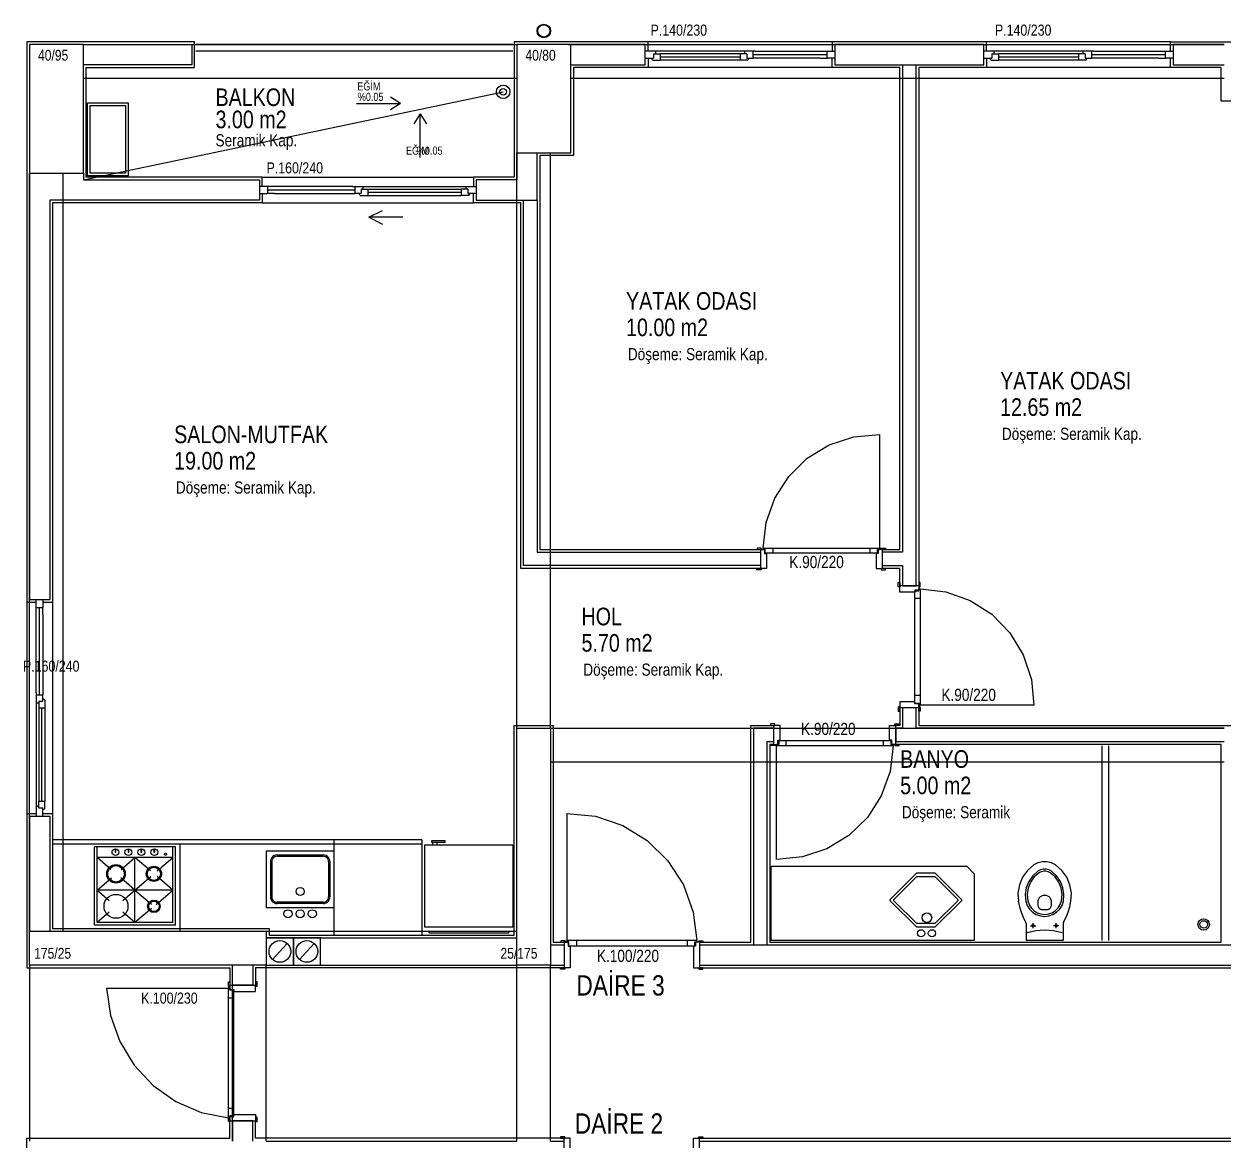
# Model space of a CAD drawing. Header units: centimetres. Extents: x 0 to 13208, y -30 to 2970.
# Drawn here: x 1236.3 to 1679.5, y 1500.2 to 1912.8 of the extents above; entities that cross this region are included whole.
import ezdxf

# ---------------------------------------------------------------- set-up
doc = ezdxf.new("R2010")
doc.units = ezdxf.units.CM
doc.layers.add('SCOTT-MIMARI', color=8, linetype='CONTINUOUS')
doc.styles.get("Standard").update_dxf_attribs({"font": 'arial.ttf', "width": 0.8})

msp = doc.modelspace()

# ---------------------------------------------------------------- linework, layer by layer
at = {"layer": 'SCOTT-MIMARI'}
for p, q in [((1469.55, 1902.72), (1465.8, 1902.72)), ((1468.8, 1901.72), (1471.3, 1901.72)), ((1468.8, 1901.72), (1468.8, 1900.22)), ((1469.55, 1902.72), (1469.55, 1901.72)), ((1500.8, 1901.72), (1471.3, 1901.72)), ((1471.3, 1901.72), (1471.3, 1899.47)), ((1503.3, 1901.72), (1500.8, 1901.72)), ((1500.8, 1901.72), (1500.8, 1899.47)), ((1506.3, 1902.72), (1502.55, 1902.72)), ((1502.55, 1901.72), (1502.55, 1902.72)), ((1503.3, 1901.72), (1503.3, 1900.22)), ((1505.55, 1902.72), (1505.55, 1900.22)), ((1506.3, 1902.72), (1535.8, 1902.72)), ((1532.8, 1902.72), (1532.8, 1900.22)), ((1594.55, 1902.72), (1590.8, 1902.72)), ((1593.8, 1901.72), (1596.3, 1901.72)), ((1593.8, 1901.72), (1593.8, 1900.22)), ((1594.55, 1902.72), (1594.55, 1901.72)), ((1625.8, 1901.72), (1596.3, 1901.72)), ((1596.3, 1901.72), (1596.3, 1899.47)), ((1628.3, 1901.72), (1625.8, 1901.72)), ((1625.8, 1901.72), (1625.8, 1899.47)), ((1631.3, 1902.72), (1627.55, 1902.72)), ((1627.55, 1901.72), (1627.55, 1902.72)), ((1628.3, 1901.72), (1628.3, 1900.22)), ((1630.55, 1902.72), (1630.55, 1900.22)), ((1631.3, 1902.72), (1660.8, 1902.72)), ((1657.8, 1902.72), (1657.8, 1900.22)), ((1465.8, 1900.22), (1468.8, 1900.22)), ((1468.48, 1899.47), (1471.3, 1899.47)), ((1471.3, 1900.6), (1500.8, 1900.6)), ((1500.8, 1899.47), (1471.3, 1899.47)), ((1503.61, 1899.47), (1500.8, 1899.47)), ((1503.3, 1900.22), (1505.55, 1900.22)), ((1505.55, 1901.47), (1532.8, 1901.47)), ((1530.3, 1900.22), (1505.55, 1900.22)), ((1530.3, 1900.22), (1533.11, 1900.22)), ((1535.8, 1900.22), (1532.8, 1900.22)), ((1590.8, 1900.22), (1593.8, 1900.22)), ((1593.48, 1899.47), (1596.3, 1899.47)), ((1596.3, 1900.6), (1625.8, 1900.6)), ((1625.8, 1899.47), (1596.3, 1899.47)), ((1628.61, 1899.47), (1625.8, 1899.47)), ((1628.3, 1900.22), (1630.55, 1900.22)), ((1630.55, 1901.47), (1657.8, 1901.47)), ((1655.3, 1900.22), (1630.55, 1900.22)), ((1655.3, 1900.22), (1658.11, 1900.22)), ((1660.8, 1900.22), (1657.8, 1900.22)), ((1357.8, 1852.72), (1323.3, 1852.72)), ((1323.3, 1850.22), (1326.3, 1850.22)), ((1328.8, 1850.22), (1325.98, 1850.22)), ((1326.3, 1852.72), (1326.3, 1850.22)), ((1358.55, 1851.47), (1326.3, 1851.47)), ((1328.8, 1850.22), (1358.55, 1850.22)), ((1357.8, 1852.72), (1361.55, 1852.72)), ((1358.55, 1852.72), (1358.55, 1850.22)), ((1360.8, 1850.22), (1358.55, 1850.22)), ((1360.48, 1849.47), (1363.3, 1849.47)), ((1360.8, 1851.72), (1363.3, 1851.72)), ((1360.8, 1851.72), (1360.8, 1850.22)), ((1361.55, 1851.72), (1361.55, 1852.72)), ((1363.3, 1851.72), (1397.8, 1851.72)), ((1363.3, 1851.72), (1363.3, 1849.47)), ((1397.8, 1850.6), (1363.3, 1850.6)), ((1363.3, 1849.47), (1397.8, 1849.47)), ((1400.3, 1851.72), (1397.8, 1851.72)), ((1397.8, 1851.72), (1397.8, 1849.47)), ((1400.61, 1849.47), (1397.8, 1849.47)), ((1399.55, 1852.72), (1399.55, 1851.72)), ((1399.55, 1852.72), (1403.3, 1852.72)), ((1400.3, 1851.72), (1400.3, 1850.22)), ((1403.3, 1850.22), (1400.3, 1850.22)), ((1552.29, 1761.22), (1552.29, 1719.22)), ((1508.58, 1719.21), (1507.05, 1719.21)), ((1507.05, 1719.21), (1507.05, 1718.72)), ((1507.05, 1718.72), (1508.58, 1718.72)), ((1508.3, 1718.72), (1509.8, 1718.72)), ((1508.3, 1718.72), (1508.3, 1711.72)), ((1508.58, 1718.72), (1508.58, 1719.21)), ((1509.3, 1719.22), (1552.29, 1719.22)), ((1509.3, 1718.72), (1509.3, 1719.22)), ((1510.06, 1718.75), (1509.3, 1718.75)), ((1509.8, 1718.72), (1509.8, 1717.22)), ((1509.8, 1717.22), (1510.55, 1717.22)), ((1510.06, 1717.29), (1510.06, 1718.75)), ((1551.54, 1717.29), (1510.06, 1717.29)), ((1510.55, 1717.22), (1510.55, 1711.72)), ((1512.87, 1719.22), (1512.87, 1717.29)), ((1548.72, 1719.22), (1548.72, 1717.29)), ((1551.8, 1717.22), (1551.05, 1717.22)), ((1551.05, 1717.22), (1551.05, 1711.72)), ((1551.54, 1718.75), (1552.29, 1718.75)), ((1551.54, 1717.29), (1551.54, 1718.75)), ((1551.8, 1718.72), (1551.8, 1717.22)), ((1553.3, 1718.72), (1551.8, 1718.72)), ((1552.29, 1718.72), (1552.29, 1719.22)), ((1553.01, 1719.21), (1554.55, 1719.21)), ((1553.01, 1718.72), (1553.01, 1719.21)), ((1554.55, 1718.72), (1553.01, 1718.72)), ((1553.3, 1718.72), (1553.3, 1711.72)), ((1554.55, 1719.21), (1554.55, 1718.72)), ((1507.02, 1711.15), (1507.02, 1711.72)), ((1507.02, 1711.72), (1508.58, 1711.72)), ((1508.58, 1711.15), (1507.02, 1711.15)), ((1510.55, 1711.72), (1508.3, 1711.72)), ((1508.58, 1711.72), (1508.58, 1711.15)), ((1551.05, 1711.72), (1553.3, 1711.72)), ((1553.01, 1711.72), (1553.01, 1711.15)), ((1554.57, 1711.72), (1553.01, 1711.72)), ((1553.01, 1711.15), (1554.57, 1711.15)), ((1554.57, 1711.15), (1554.57, 1711.72)), ((1559.22, 1706.5), (1559.8, 1706.5)), ((1559.22, 1704.94), (1559.22, 1706.5)), ((1559.8, 1704.94), (1559.22, 1704.94)), ((1559.8, 1706.5), (1559.8, 1704.94)), ((1559.8, 1702.97), (1559.8, 1705.22)), ((1566.8, 1705.22), (1559.8, 1705.22)), ((1565.3, 1702.97), (1559.8, 1702.97)), ((1566.8, 1703.72), (1565.3, 1703.72)), ((1565.3, 1703.72), (1565.3, 1702.97)), ((1565.37, 1661.98), (1565.37, 1703.47)), ((1565.37, 1703.47), (1566.82, 1703.47)), ((1566.8, 1706.47), (1566.8, 1704.94)), ((1567.29, 1706.47), (1566.8, 1706.47)), ((1566.8, 1705.22), (1566.8, 1703.72)), ((1566.8, 1704.94), (1567.29, 1704.94)), ((1566.8, 1704.22), (1567.3, 1704.22)), ((1566.82, 1703.47), (1566.82, 1704.22)), ((1567.29, 1704.94), (1567.29, 1706.47)), ((1567.3, 1704.22), (1567.3, 1661.23)), ((1240.8, 1665.72), (1240.8, 1700.22)), ((1243.3, 1700.22), (1243.3, 1697.22)), ((1567.3, 1700.65), (1565.37, 1700.65)), ((1240.8, 1697.22), (1243.3, 1697.22)), ((1242.05, 1664.97), (1242.05, 1697.22)), ((1243.3, 1694.72), (1243.3, 1697.54)), ((1243.3, 1694.72), (1243.3, 1664.97)), ((1240.8, 1665.72), (1240.8, 1661.97)), ((1240.8, 1664.97), (1243.3, 1664.97)), ((1241.8, 1662.72), (1241.8, 1660.22)), ((1241.8, 1662.72), (1243.3, 1662.72)), ((1243.3, 1662.72), (1243.3, 1664.97)), ((1244.05, 1663.04), (1244.05, 1660.22)), ((1559.8, 1662.47), (1559.8, 1660.22)), ((1565.3, 1662.47), (1559.8, 1662.47)), ((1565.3, 1661.72), (1565.3, 1662.47)), ((1567.3, 1664.8), (1565.37, 1664.8)), ((1241.8, 1661.97), (1240.8, 1661.97)), ((1241.8, 1660.22), (1241.8, 1625.72)), ((1241.8, 1660.22), (1244.05, 1660.22)), ((1242.92, 1625.72), (1242.92, 1660.22)), ((1244.05, 1660.22), (1244.05, 1625.72)), ((1559.8, 1660.51), (1559.22, 1660.51)), ((1559.22, 1660.51), (1559.22, 1658.95)), ((1559.22, 1658.95), (1559.8, 1658.95)), ((1559.8, 1658.95), (1559.8, 1660.51)), ((1566.8, 1660.22), (1559.8, 1660.22)), ((1566.8, 1661.72), (1565.3, 1661.72)), ((1565.37, 1661.98), (1566.82, 1661.98)), ((1566.8, 1660.22), (1566.8, 1661.72)), ((1566.8, 1661.23), (1567.3, 1661.23)), ((1566.8, 1658.98), (1566.8, 1660.51)), ((1566.8, 1660.51), (1567.29, 1660.51)), ((1567.29, 1658.98), (1566.8, 1658.98)), ((1566.82, 1661.98), (1566.82, 1661.23)), ((1567.29, 1660.51), (1567.29, 1658.98)), ((1609.29, 1661.23), (1567.3, 1661.23)), ((1512.02, 1654.3), (1512.02, 1653.72)), ((1513.58, 1654.3), (1512.02, 1654.3)), ((1512.02, 1653.72), (1513.58, 1653.72)), ((1515.55, 1653.72), (1513.3, 1653.72)), ((1513.3, 1646.72), (1513.3, 1653.72)), ((1513.58, 1653.72), (1513.58, 1654.3)), ((1515.55, 1648.22), (1515.55, 1653.72)), ((1556.05, 1653.72), (1558.3, 1653.72)), ((1556.05, 1648.22), (1556.05, 1653.72)), ((1558.01, 1653.72), (1558.01, 1654.3)), ((1558.01, 1654.3), (1559.57, 1654.3)), ((1559.57, 1653.72), (1558.01, 1653.72)), ((1558.3, 1646.72), (1558.3, 1653.72)), ((1559.57, 1654.3), (1559.57, 1653.72)), ((1512.05, 1646.72), (1513.58, 1646.72)), ((1512.05, 1646.24), (1512.05, 1646.72)), ((1513.58, 1646.24), (1512.05, 1646.24)), ((1513.3, 1646.72), (1514.8, 1646.72)), ((1513.58, 1646.72), (1513.58, 1646.24)), ((1514.3, 1646.72), (1514.3, 1646.22)), ((1515.06, 1646.7), (1514.3, 1646.7)), ((1557.29, 1646.22), (1514.3, 1646.22)), ((1514.3, 1604.23), (1514.3, 1646.22)), ((1514.8, 1648.22), (1515.55, 1648.22)), ((1514.8, 1646.72), (1514.8, 1648.22)), ((1515.06, 1648.16), (1556.54, 1648.16)), ((1515.06, 1648.16), (1515.06, 1646.7)), ((1517.87, 1646.22), (1517.87, 1648.16)), ((1553.72, 1646.22), (1553.72, 1648.16)), ((1556.8, 1648.22), (1556.05, 1648.22)), ((1556.54, 1648.16), (1556.54, 1646.7)), ((1556.54, 1646.7), (1557.29, 1646.7)), ((1556.8, 1646.72), (1556.8, 1648.22)), ((1558.3, 1646.72), (1556.8, 1646.72)), ((1557.29, 1646.72), (1557.29, 1646.22)), ((1559.55, 1646.72), (1558.01, 1646.72)), ((1558.01, 1646.72), (1558.01, 1646.24)), ((1558.01, 1646.24), (1559.55, 1646.24)), ((1559.55, 1646.24), (1559.55, 1646.72)), ((1240.8, 1623.97), (1241.8, 1623.97)), ((1240.8, 1623.97), (1240.8, 1620.22)), ((1241.8, 1623.22), (1241.8, 1625.72)), ((1241.8, 1625.72), (1244.05, 1625.72)), ((1241.8, 1623.22), (1243.3, 1623.22)), ((1243.3, 1620.22), (1243.3, 1623.22)), ((1244.05, 1622.91), (1244.05, 1625.72)), ((1436.8, 1621.22), (1436.8, 1574.22)), ((1383.3, 1611.4), (1246.8, 1611.4)), ((1384.35, 1579.15), (1384.35, 1609.65)), ((1386.85, 1611.15), (1386.85, 1610.65)), ((1391.85, 1611.15), (1386.85, 1611.15)), ((1386.85, 1610.65), (1391.85, 1610.65)), ((1387.35, 1609.65), (1387.35, 1610.65)), ((1388.85, 1609.65), (1388.85, 1610.65)), ((1391.85, 1610.65), (1391.85, 1611.15)), ((1416.85, 1609.65), (1416.85, 1579.15)), ((1292.28, 1608.9), (1262.28, 1608.9)), ((1263.28, 1604.9), (1263.28, 1608.9)), ((1268.4, 1600.51), (1263.28, 1604.9)), ((1291.28, 1604.9), (1263.28, 1604.9)), ((1263.28, 1580.9), (1263.28, 1604.9)), ((1269.93, 1608.14), (1269.93, 1606.91)), ((1269.93, 1606.91), (1270.2, 1606.91)), ((1270.2, 1606.91), (1270.2, 1608.14)), ((1272.14, 1600.49), (1277.28, 1604.9)), ((1274.72, 1608.14), (1274.72, 1606.91)), ((1274.72, 1606.91), (1274.99, 1606.91)), ((1274.99, 1606.91), (1274.99, 1608.14)), ((1282.97, 1600.02), (1277.28, 1604.9)), ((1277.28, 1580.9), (1277.28, 1604.9)), ((1279.51, 1608.14), (1279.51, 1606.91)), ((1279.51, 1606.91), (1279.78, 1606.91)), ((1279.78, 1606.91), (1279.78, 1608.14)), ((1284.3, 1608.14), (1284.3, 1606.91)), ((1284.3, 1606.91), (1284.57, 1606.91)), ((1284.57, 1606.91), (1284.57, 1608.14)), ((1285.52, 1599.96), (1291.28, 1604.9)), ((1291.28, 1580.9), (1291.28, 1608.9)), ((1292.28, 1579.9), (1292.28, 1608.9)), ((1325.8, 1607.4), (1325.8, 1586.4)), ((1325.8, 1607.4), (1350.8, 1607.4)), ((1329.8, 1605.9), (1346.8, 1605.9)), ((1329.8, 1605.4), (1346.8, 1605.4)), ((1350.8, 1607.4), (1350.8, 1586.4)), ((1327.3, 1603.4), (1327.3, 1590.4)), ((1327.8, 1603.4), (1327.8, 1590.4)), ((1348.8, 1603.4), (1348.8, 1590.4)), ((1349.3, 1603.4), (1349.3, 1590.4)), ((1263.28, 1592.9), (1268.6, 1597.45)), ((1277.28, 1592.9), (1272.06, 1597.38)), ((1277.28, 1592.9), (1283.14, 1597.91)), ((1291.28, 1592.9), (1285.44, 1597.91)), ((1263.28, 1592.9), (1267.77, 1589.05)), ((1291.28, 1592.9), (1263.28, 1592.9)), ((1272.8, 1589.05), (1277.28, 1592.9)), ((1277.28, 1592.9), (1283.4, 1587.65)), ((1285.08, 1587.58), (1291.28, 1592.9)), ((1346.8, 1588.4), (1329.8, 1588.4)), ((1346.8, 1587.9), (1329.8, 1587.9)), ((1267.77, 1584.74), (1263.28, 1580.9)), ((1277.28, 1580.9), (1272.8, 1584.74)), ((1283.38, 1586.12), (1277.28, 1580.9)), ((1350.8, 1586.4), (1325.8, 1586.4)), ((1612.21, 1585.77), (1614.38, 1585.77)), ((1292.28, 1579.9), (1262.28, 1579.9)), ((1291.28, 1580.9), (1263.28, 1580.9)), ((1416.85, 1579.15), (1384.35, 1579.15)), ((1606.43, 1580.52), (1606.43, 1574.22)), ((1608.11, 1579.72), (1610.07, 1579.72)), ((1609.03, 1578.79), (1609.03, 1580.64)), ((1618.48, 1579.72), (1616.52, 1579.72)), ((1617.56, 1578.79), (1617.56, 1580.64)), ((1620.17, 1580.52), (1620.17, 1574.22)), ((1415.35, 1577.65), (1385.85, 1577.65)), ((1385.85, 1577.65), (1385.85, 1577.15)), ((1385.85, 1577.15), (1415.35, 1577.15)), ((1415.35, 1577.15), (1415.35, 1577.65)), ((1436.08, 1574.21), (1434.55, 1574.21)), ((1434.55, 1574.21), (1434.55, 1573.72)), ((1434.55, 1573.72), (1436.08, 1573.72)), ((1435.8, 1573.72), (1435.8, 1564.22)), ((1435.8, 1573.72), (1437.3, 1573.72)), ((1436.08, 1573.72), (1436.08, 1574.21)), ((1484.79, 1574.22), (1436.8, 1574.22)), ((1436.8, 1573.72), (1436.8, 1574.22)), ((1437.56, 1573.75), (1436.8, 1573.75)), ((1437.3, 1573.72), (1437.3, 1572.22)), ((1437.56, 1572.29), (1437.56, 1573.75)), ((1440.37, 1574.22), (1440.37, 1572.29)), ((1481.22, 1574.22), (1481.22, 1572.29)), ((1484.04, 1572.29), (1484.04, 1573.75)), ((1484.04, 1573.75), (1484.79, 1573.75)), ((1485.8, 1573.72), (1484.3, 1573.72)), ((1484.3, 1573.72), (1484.3, 1572.22)), ((1484.79, 1573.72), (1484.79, 1574.22)), ((1485.51, 1574.21), (1487.05, 1574.21)), ((1485.51, 1573.72), (1485.51, 1574.21)), ((1487.05, 1573.72), (1485.51, 1573.72)), ((1485.8, 1573.72), (1485.8, 1564.22)), ((1487.05, 1574.21), (1487.05, 1573.72)), ((1620.17, 1574.22), (1606.43, 1574.22)), ((1437.3, 1572.22), (1438.05, 1572.22)), ((1437.56, 1572.29), (1484.04, 1572.29)), ((1438.05, 1572.22), (1438.05, 1564.22)), ((1483.55, 1572.22), (1483.55, 1564.22)), ((1484.3, 1572.22), (1483.55, 1572.22)), ((1434.52, 1563.65), (1434.52, 1564.22)), ((1434.52, 1564.22), (1436.08, 1564.22)), ((1436.08, 1563.65), (1434.52, 1563.65)), ((1438.05, 1564.22), (1435.8, 1564.22)), ((1436.08, 1564.22), (1436.08, 1563.65)), ((1483.55, 1564.22), (1485.8, 1564.22)), ((1485.51, 1564.22), (1485.51, 1563.65)), ((1487.07, 1564.22), (1485.51, 1564.22)), ((1485.51, 1563.65), (1487.07, 1563.65)), ((1487.07, 1563.65), (1487.07, 1564.22)), ((1266.8, 1556.72), (1311.8, 1556.72)), ((1311.8, 1508.73), (1311.8, 1556.72)), ((1312.3, 1556.72), (1311.8, 1556.72)), ((1311.81, 1557.44), (1311.81, 1558.97)), ((1311.81, 1558.97), (1312.3, 1558.97)), ((1312.3, 1557.44), (1311.81, 1557.44)), ((1312.27, 1555.97), (1312.27, 1556.72)), ((1313.73, 1555.97), (1312.27, 1555.97)), ((1312.3, 1558.97), (1312.3, 1557.44)), ((1312.3, 1557.72), (1321.8, 1557.72)), ((1312.3, 1557.72), (1312.3, 1556.22)), ((1312.3, 1556.22), (1313.8, 1556.22)), ((1313.73, 1555.97), (1313.73, 1509.48)), ((1313.8, 1556.22), (1313.8, 1555.47)), ((1322.37, 1559), (1321.8, 1559)), ((1321.8, 1559), (1321.8, 1557.44)), ((1321.8, 1555.47), (1321.8, 1557.72)), ((1321.8, 1557.44), (1322.37, 1557.44)), ((1322.37, 1557.44), (1322.37, 1559)), ((1311.8, 1553.15), (1313.73, 1553.15)), ((1313.8, 1555.47), (1321.8, 1555.47)), ((1311.8, 1512.3), (1313.73, 1512.3)), ((1312.3, 1508.73), (1311.8, 1508.73)), ((1311.81, 1508.97), (1312.3, 1508.97)), ((1311.81, 1507.44), (1311.81, 1508.97)), ((1312.3, 1507.44), (1311.81, 1507.44)), ((1313.73, 1509.48), (1312.27, 1509.48)), ((1312.27, 1509.48), (1312.27, 1508.73)), ((1312.3, 1507.72), (1312.3, 1509.22)), ((1312.3, 1509.22), (1313.8, 1509.22)), ((1312.3, 1508.97), (1312.3, 1507.44)), ((1312.3, 1507.72), (1321.8, 1507.72)), ((1312.3, 1507.72), (1321.8, 1507.72)), ((1313.8, 1509.97), (1321.8, 1509.97)), ((1313.8, 1509.22), (1313.8, 1509.97)), ((1321.8, 1509.97), (1321.8, 1507.72)), ((1321.8, 1509), (1321.8, 1507.44)), ((1322.37, 1509), (1321.8, 1509)), ((1321.8, 1507.44), (1322.37, 1507.44)), ((1322.37, 1507.44), (1322.37, 1509)), ((1434.52, 1501.8), (1434.52, 1501.22)), ((1436.08, 1501.8), (1434.52, 1501.8)), ((1434.52, 1501.22), (1436.08, 1501.22)), ((1438.05, 1501.22), (1435.8, 1501.22)), ((1435.8, 1491.72), (1435.8, 1501.22)), ((1436.08, 1501.22), (1436.08, 1501.8)), ((1438.05, 1493.22), (1438.05, 1501.22)), ((1483.55, 1501.22), (1485.8, 1501.22)), ((1483.55, 1493.22), (1483.55, 1501.22)), ((1485.51, 1501.22), (1485.51, 1501.8)), ((1485.51, 1501.8), (1487.07, 1501.8)), ((1487.07, 1501.22), (1485.51, 1501.22)), ((1485.8, 1491.72), (1485.8, 1501.22)), ((1487.07, 1501.8), (1487.07, 1501.22))]:
    msp.add_line(p, q, dxfattribs=at)
for points in [[(1324.3, 1852.72), (1324.3, 1856.22), (1259.3, 1856.22), (1259.3, 1896.72), (1299.3, 1896.72), (1299.3, 1906.22), (1237.3, 1906.22), (1237.3, 1699.22)], [(1466.8, 1902.72), (1466.8, 1906.22), (1417.3, 1906.22), (1417.3, 1856.22), (1402.3, 1856.22), (1402.3, 1852.72)], [(1534.8, 1906.22), (1466.8, 1906.22)], [(1591.8, 1902.72), (1591.8, 1906.22), (1534.8, 1906.22), (1534.8, 1902.72)], [(1659.8, 1906.22), (1591.8, 1906.22)], [(1659.8, 1902.72), (1659.8, 1906.22), (1739.3, 1906.22), (1739.3, 1902.72)], [(1238.3, 1857.72), (1258.3, 1857.72), (1258.3, 1905.22), (1238.3, 1905.22), (1238.3, 1857.72)], [(1258.3, 1905.22), (1418.3, 1905.22)], [(1258.3, 1905.22), (1298.3, 1905.22), (1298.3, 1897.72), (1258.3, 1897.72)], [(1416.8, 1905.22), (1299.8, 1905.22)], [(1416.8, 1902.72), (1299.8, 1902.72)], [(1418.3, 1865.22), (1438.3, 1865.22), (1438.3, 1905.22), (1418.3, 1905.22), (1418.3, 1865.22)], [(1437.26, 1905.22), (1679.55, 1905.22)], [(1438.3, 1897.72), (1465.8, 1897.72), (1465.8, 1905.22), (1438.3, 1905.22)], [(1465.8, 1897.72), (1465.8, 1905.22)], [(1502.55, 1902.72), (1469.55, 1902.72)], [(1590.8, 1897.72), (1590.8, 1905.22), (1535.8, 1905.22), (1535.8, 1897.72), (1590.8, 1897.72)], [(1627.55, 1902.72), (1594.55, 1902.72)], [(1679.55, 1905.22), (1660.8, 1905.22), (1660.8, 1897.72), (1679.55, 1897.72)], [(1466.8, 1900.22), (1466.8, 1896.72), (1439.3, 1896.72), (1439.3, 1864.22), (1426.8, 1864.22), (1426.8, 1718.72), (1508.3, 1718.72)], [(1468.48, 1899.47), (1468.05, 1900.22)], [(1503.61, 1899.47), (1504.05, 1900.22)], [(1553.3, 1718.72), (1559.8, 1718.72), (1559.8, 1896.72), (1534.8, 1896.72), (1534.8, 1900.22)], [(1560.8, 1897.72), (1560.8, 1717.72), (1553.3, 1717.72), (1553.3, 1712.72), (1560.8, 1712.72), (1560.8, 1705.22), (1565.8, 1705.22), (1565.8, 1897.72)], [(1566.8, 1660.22), (1566.8, 1653.72), (1694.8, 1653.72), (1694.8, 1884.22), (1678.55, 1884.22), (1678.55, 1896.72), (1659.8, 1896.72), (1659.8, 1900.22)], [(1591.8, 1900.22), (1591.8, 1896.72), (1566.8, 1896.72), (1566.8, 1705.22)], [(1593.48, 1899.47), (1593.05, 1900.22)], [(1628.61, 1899.47), (1629.05, 1900.22)], [(1258.3, 1892.72), (1418.3, 1892.72)], [(1438.3, 1892.72), (1679.55, 1892.72)], [(1534.8, 1896.72), (1466.8, 1896.72)], [(1659.8, 1896.72), (1591.8, 1896.72)], [(1258.3, 1855.22), (1413.3, 1887.72)], [(1375.32, 1883.42), (1371.62, 1885.75)], [(1259.8, 1883.72), (1274.8, 1883.72), (1274.8, 1856.72), (1259.8, 1856.72), (1259.8, 1883.72)], [(1260.8, 1882.72), (1273.8, 1882.72), (1273.8, 1857.72), (1260.8, 1857.72), (1260.8, 1882.72)], [(1359.16, 1883.42), (1375.32, 1883.42)], [(1375.32, 1883.42), (1371.62, 1881.08)], [(1382.58, 1879.61), (1380.25, 1875.91)], [(1382.58, 1863.45), (1382.58, 1879.61)], [(1382.58, 1879.61), (1384.92, 1875.91)], [(1418.3, 1865.22), (1418.3, 1855.22), (1403.3, 1855.22), (1403.3, 1847.72), (1425.8, 1847.72), (1425.8, 1865.22)], [(1418.3, 1652.72), (1418.3, 1865.22)], [(1430.8, 1652.72), (1430.8, 1865.22)], [(1238.3, 1577.72), (1238.3, 1857.72)], [(1238.3, 1857.72), (1238.3, 1700.22)], [(1258.3, 1857.72), (1258.3, 1855.22), (1323.3, 1855.22), (1323.3, 1847.72), (1245.8, 1847.72), (1245.8, 1700.22)], [(1250.8, 1577.72), (1250.8, 1857.72)], [(1324.3, 1856.22), (1402.3, 1856.22)], [(1324.3, 1850.22), (1324.3, 1846.72), (1246.8, 1846.72), (1246.8, 1699.22)], [(1360.48, 1849.47), (1360.05, 1850.22)], [(1361.55, 1852.72), (1399.55, 1852.72)], [(1400.61, 1849.47), (1401.05, 1850.22)], [(1508.3, 1711.72), (1419.8, 1711.72), (1419.8, 1846.72), (1402.3, 1846.72), (1402.3, 1850.22)], [(1324.3, 1846.72), (1402.3, 1846.72)], [(1425.8, 1847.72), (1425.8, 1717.72), (1508.3, 1717.72), (1508.3, 1712.72), (1420.8, 1712.72), (1420.8, 1847.72)], [(1363.72, 1841.38), (1368.72, 1843.88)], [(1376.22, 1841.38), (1363.72, 1841.38)], [(1363.72, 1841.38), (1368.72, 1838.88)], [(1509.3, 1719.22), (1510.41, 1728.7), (1513.63, 1737.68), (1518.78, 1745.7), (1525.6, 1752.37), (1533.75, 1757.33), (1542.8, 1760.33), (1552.29, 1761.22)], [(1552.76, 1719.02), (1552.46, 1719.02), (1552.76, 1719.02)], [(1559.8, 1705.22), (1559.8, 1711.72), (1553.3, 1711.72)], [(1567.3, 1704.22), (1576.77, 1703.11), (1585.75, 1699.9), (1593.78, 1694.75), (1600.44, 1687.92), (1605.4, 1679.78), (1608.4, 1670.72), (1609.29, 1661.23)], [(1237.3, 1699.22), (1237.3, 1621.22)], [(1237.3, 1699.22), (1240.8, 1699.22)], [(1238.3, 1700.22), (1245.8, 1700.22)], [(1243.3, 1699.22), (1246.8, 1699.22)], [(1246.8, 1699.22), (1246.8, 1621.22)], [(1244.05, 1663.04), (1243.3, 1663.48)], [(1240.8, 1661.97), (1240.8, 1623.97)], [(1679.55, 1652.72), (1565.8, 1652.72), (1565.8, 1660.22), (1560.8, 1660.22), (1560.8, 1652.72), (1558.3, 1652.72), (1558.3, 1647.72), (1679.55, 1647.72)], [(1559.8, 1660.22), (1559.8, 1653.72), (1558.3, 1653.72)], [(1567.09, 1660.76), (1567.09, 1661.06), (1567.09, 1660.76)], [(1246.8, 1621.22), (1246.8, 1578.72), (1326.8, 1578.72), (1326.8, 1576.22), (1417.3, 1576.22), (1417.3, 1653.72), (1431.8, 1653.72), (1431.8, 1573.72), (1435.8, 1573.72)], [(1485.8, 1573.72), (1504.8, 1573.72), (1504.8, 1653.72), (1513.3, 1653.72)], [(1418.3, 1652.72), (1430.8, 1652.72), (1430.8, 1565.22), (1418.3, 1565.22), (1418.3, 1652.72)], [(1430.8, 1652.72), (1679.55, 1652.72)], [(1510.8, 1572.72), (1510.8, 1647.72), (1513.3, 1647.72), (1513.3, 1652.72), (1505.8, 1652.72), (1505.8, 1572.72)], [(1513.3, 1646.72), (1511.8, 1646.72), (1511.8, 1573.72), (1678.55, 1573.72), (1678.55, 1646.72), (1558.3, 1646.72)], [(1513.83, 1646.43), (1514.14, 1646.43), (1513.83, 1646.43)], [(1557.29, 1646.22), (1556.18, 1636.75), (1552.97, 1627.77), (1547.82, 1619.74), (1541, 1613.08), (1532.85, 1608.12), (1523.8, 1605.12), (1514.3, 1604.23)], [(1634.55, 1574.22), (1634.55, 1646.22)], [(1637.05, 1574.22), (1637.05, 1646.22)], [(1430.8, 1640.22), (1679.55, 1640.22)], [(1244.05, 1622.91), (1243.3, 1622.47)], [(1237.3, 1621.22), (1240.8, 1621.22)], [(1237.3, 1621.22), (1237.3, 1564.22), (1312.3, 1564.22), (1312.3, 1557.72)], [(1238.3, 1620.22), (1245.8, 1620.22)], [(1238.3, 1620.22), (1238.3, 1577.72)], [(1243.3, 1621.22), (1246.8, 1621.22)], [(1245.8, 1620.22), (1245.8, 1577.72)], [(1436.8, 1621.22), (1447.39, 1620.15), (1457.47, 1616.75), (1466.54, 1611.19), (1474.14, 1603.74), (1479.89, 1594.79), (1483.5, 1584.78), (1484.79, 1574.22)], [(1383.3, 1609.9), (1246.8, 1609.9)], [(1293.99, 1577.72), (1293.99, 1609.9)], [(1350.8, 1611.4), (1350.8, 1576.22)], [(1383.3, 1611.4), (1383.3, 1576.22)], [(1384.35, 1609.65), (1416.85, 1609.65)], [(1262.28, 1579.9), (1262.28, 1608.9)], [(1329.8, 1605.9), (1329.24, 1605.83), (1328.71, 1605.65), (1328.24, 1605.35), (1327.84, 1604.95), (1327.55, 1604.48), (1327.36, 1603.95), (1327.3, 1603.4)], [(1329.8, 1605.4), (1329.35, 1605.35), (1328.93, 1605.2), (1328.55, 1604.96), (1328.23, 1604.64), (1328, 1604.26), (1327.85, 1603.84), (1327.8, 1603.4)], [(1349.3, 1603.4), (1349.23, 1603.95), (1349.05, 1604.48), (1348.75, 1604.95), (1348.36, 1605.35), (1347.88, 1605.65), (1347.35, 1605.83), (1346.8, 1605.9)], [(1348.8, 1603.4), (1348.75, 1603.84), (1348.6, 1604.26), (1348.36, 1604.64), (1348.04, 1604.96), (1347.67, 1605.2), (1347.24, 1605.35), (1346.8, 1605.4)], [(1512.3, 1601.72), (1584.51, 1601.72), (1587.3, 1598.93), (1587.3, 1574.22), (1512.3, 1574.22), (1512.3, 1601.72), (1512.3, 1601.72)], [(1609.28, 1602.19), (1606.96, 1600.15), (1605.15, 1597.64), (1603.95, 1594.79), (1603.42, 1591.74), (1603.59, 1588.65)], [(1617.32, 1602.19), (1615.8, 1602.94), (1614.14, 1603.33), (1612.45, 1603.33), (1610.8, 1602.94), (1609.28, 1602.19)], [(1615.79, 1599.91), (1614.84, 1600.36), (1613.82, 1600.6), (1612.77, 1600.6), (1611.75, 1600.36), (1610.81, 1599.91)], [(1623.01, 1588.65), (1623.17, 1591.74), (1622.64, 1594.79), (1621.44, 1597.64), (1619.64, 1600.15), (1617.32, 1602.19)], [(1582.53, 1589.41), (1582.53, 1588.96), (1572.73, 1579.16), (1566.03, 1579.16), (1556.23, 1588.96), (1556.23, 1589.41), (1566.03, 1599.21), (1572.73, 1599.21), (1582.53, 1589.41)], [(1581.19, 1589.41), (1581.19, 1588.96), (1572.73, 1580.5), (1566.03, 1580.5), (1557.57, 1588.96), (1557.57, 1589.41), (1566.03, 1597.87), (1572.73, 1597.87), (1581.19, 1589.41)], [(1610.81, 1599.91), (1608.92, 1598.21), (1607.46, 1596.13), (1606.53, 1593.78), (1606.15, 1591.27), (1606.37, 1588.74)], [(1611.22, 1599.32), (1609.45, 1597.74), (1608.09, 1595.8), (1607.22, 1593.59), (1606.87, 1591.24), (1607.07, 1588.88)], [(1615.41, 1599.3), (1614.61, 1599.69), (1613.74, 1599.88), (1612.85, 1599.88), (1611.99, 1599.69), (1611.19, 1599.3)], [(1619.53, 1588.88), (1619.73, 1591.24), (1619.38, 1593.59), (1618.5, 1595.8), (1617.14, 1597.74), (1615.37, 1599.32)], [(1620.23, 1588.74), (1620.44, 1591.27), (1620.07, 1593.78), (1619.13, 1596.13), (1617.68, 1598.21), (1615.79, 1599.91)], [(1327.3, 1590.4), (1327.36, 1589.84), (1327.55, 1589.31), (1327.84, 1588.84), (1328.24, 1588.44), (1328.71, 1588.14), (1329.24, 1587.96), (1329.8, 1587.9)], [(1327.8, 1590.4), (1327.85, 1589.95), (1328, 1589.53), (1328.23, 1589.15), (1328.55, 1588.83), (1328.93, 1588.59), (1329.35, 1588.45), (1329.8, 1588.4)], [(1346.8, 1588.4), (1347.24, 1588.45), (1347.67, 1588.59), (1348.04, 1588.83), (1348.36, 1589.15), (1348.6, 1589.53), (1348.75, 1589.95), (1348.8, 1590.4)], [(1346.8, 1587.9), (1347.35, 1587.96), (1347.88, 1588.14), (1348.36, 1588.44), (1348.75, 1588.84), (1349.05, 1589.31), (1349.23, 1589.84), (1349.3, 1590.4)], [(1603.57, 1588.75), (1603.98, 1586.74), (1604.57, 1584.78), (1605.34, 1582.89), (1606.28, 1581.07)], [(1606.36, 1588.75), (1606.89, 1587.25), (1607.73, 1585.89), (1608.86, 1584.76), (1610.21, 1583.91), (1611.72, 1583.38), (1613.3, 1583.19)], [(1607.06, 1588.91), (1607.53, 1587.56), (1608.29, 1586.34), (1609.31, 1585.32), (1610.52, 1584.55), (1611.88, 1584.07), (1613.3, 1583.9)], [(1613.27, 1590.94), (1612.71, 1590.88), (1612.17, 1590.69), (1611.68, 1590.38), (1611.28, 1589.98), (1610.98, 1589.49), (1610.79, 1588.95), (1610.73, 1588.39)], [(1610.74, 1588.6), (1610.73, 1588.16), (1610.74, 1587.72), (1610.79, 1587.29), (1610.87, 1586.86)], [(1610.87, 1586.86), (1610.97, 1586.57), (1611.13, 1586.3), (1611.35, 1586.08), (1611.61, 1585.91), (1611.91, 1585.81), (1612.21, 1585.77)], [(1613.29, 1583.9), (1614.72, 1584.07), (1616.07, 1584.55), (1617.29, 1585.32), (1618.3, 1586.34), (1619.06, 1587.56), (1619.54, 1588.91)], [(1613.29, 1583.19), (1614.88, 1583.38), (1616.38, 1583.91), (1617.73, 1584.76), (1618.86, 1585.89), (1619.71, 1587.25), (1620.23, 1588.75)], [(1615.87, 1588.39), (1615.8, 1588.95), (1615.62, 1589.49), (1615.31, 1589.98), (1614.91, 1590.38), (1614.43, 1590.69), (1613.89, 1590.88), (1613.32, 1590.94)], [(1614.38, 1585.77), (1614.69, 1585.81), (1614.98, 1585.91), (1615.24, 1586.08), (1615.46, 1586.3), (1615.62, 1586.57), (1615.72, 1586.86)], [(1615.72, 1586.86), (1615.8, 1587.29), (1615.85, 1587.72), (1615.87, 1588.16), (1615.86, 1588.6)], [(1620.32, 1581.07), (1621.26, 1582.89), (1622.03, 1584.78), (1622.62, 1586.74), (1623.03, 1588.75)], [(1606.43, 1580.52), (1606.42, 1580.66), (1606.39, 1580.8), (1606.34, 1580.94), (1606.28, 1581.07)], [(1619.79, 1577.15), (1616.58, 1577.88), (1613.3, 1578.13), (1610.02, 1577.88), (1606.81, 1577.15)], [(1620.32, 1581.07), (1620.25, 1580.94), (1620.21, 1580.8), (1620.18, 1580.66), (1620.17, 1580.52)], [(1238.3, 1577.72), (1325.8, 1577.72), (1325.8, 1565.22), (1238.3, 1565.22), (1238.3, 1577.72)], [(1325.8, 1577.72), (1418.3, 1577.72)], [(1325.8, 1575.22), (1418.3, 1575.22)], [(1325.8, 1575.22), (1325.8, 1565.22), (1335.8, 1565.22), (1335.8, 1575.22), (1325.8, 1575.22)], [(1335.8, 1575.22), (1335.8, 1565.22), (1345.8, 1565.22), (1345.8, 1575.22), (1335.8, 1575.22)], [(1436.33, 1574.02), (1436.64, 1574.02), (1436.33, 1574.02)], [(1328.08, 1567.29), (1333.51, 1573.16)], [(1338.08, 1567.29), (1343.51, 1573.16)], [(1430.8, 1572.72), (1435.8, 1572.72)], [(1435.8, 1572.72), (1435.8, 1565.22)], [(1485.8, 1572.72), (1913.3, 1572.72)], [(1485.8, 1572.72), (1485.8, 1565.22)], [(1238.3, 1565.22), (1238.3, 1500.22)], [(1320.8, 1565.22), (1320.8, 1557.72), (1313.3, 1557.72), (1313.3, 1565.22)], [(1313.3, 1500.22), (1313.3, 1565.22)], [(1325.8, 1500.22), (1325.8, 1565.22)], [(1325.8, 1565.22), (1418.3, 1565.22)], [(1418.3, 1500.22), (1418.3, 1565.22)], [(1430.8, 1500.22), (1430.8, 1565.22)], [(1430.8, 1565.22), (1435.8, 1565.22)], [(1485.8, 1565.22), (1913.3, 1565.22)], [(1435.8, 1564.22), (1321.8, 1564.22), (1321.8, 1557.72)], [(1485.8, 1564.22), (1913.3, 1564.22)], [(1266.8, 1556.72), (1268.22, 1546.58), (1271.67, 1536.95), (1277, 1528.21), (1284, 1520.74), (1292.38, 1514.85), (1301.77, 1510.79), (1311.8, 1508.73)], [(1312, 1557.19), (1312, 1556.88), (1312, 1557.19)], [(1237.3, 1444.22), (1237.3, 1501.22), (1312.3, 1501.22), (1312.3, 1507.72)], [(1320.8, 1500.22), (1320.8, 1507.72), (1313.3, 1507.72), (1313.3, 1500.22)], [(1435.8, 1501.22), (1321.8, 1501.22), (1321.8, 1507.72)], [(1325.8, 1500.22), (1418.3, 1500.22)], [(1430.8, 1500.22), (1435.8, 1500.22)], [(1435.8, 1492.72), (1435.8, 1500.22)], [(1485.8, 1501.22), (1913.3, 1501.22)], [(1485.8, 1500.22), (1913.3, 1500.22)], [(1485.8, 1492.72), (1485.8, 1500.22)]]:
    msp.add_lwpolyline(points, dxfattribs=at)
for centre, radius in [((1428.3, 1910.22), 2.5), ((1428.3, 1910.22), 2.25), ((1413.3, 1887.72), 2.5), ((1413.3, 1887.72), 1.25), ((1270.06, 1606.9), 1.25), ((1274.85, 1606.9), 1.25), ((1279.65, 1606.9), 1.25), ((1284.44, 1606.9), 1.25), ((1288.58, 1606.11), 0.375), ((1270.28, 1598.9), 3.42), ((1270.28, 1598.9), 3.02), ((1284.28, 1598.9), 2.81), ((1284.28, 1598.9), 2.42), ((1270.28, 1586.9), 4.42), ((1338.3, 1592.4), 1.5), ((1284.28, 1586.9), 2.31), ((1284.28, 1586.9), 1.92), ((1333.8, 1584.15), 1.5), ((1338.3, 1584.15), 1.5), ((1342.8, 1584.15), 1.5), ((1569.8, 1582.72), 1.78), ((1567.66, 1576.93), 1.34), ((1571.67, 1576.93), 1.34), ((1609.03, 1579.72), 0.413), ((1617.56, 1579.72), 0.413), ((1672.05, 1580.22), 2.12), ((1672.05, 1580.22), 1.38), ((1330.8, 1570.22), 4), ((1340.8, 1570.22), 4)]:
    msp.add_circle(centre, radius, dxfattribs=at)

# ---------------------------------------------------------------- texts
at = {"layer": 'SCOTT-MIMARI', "width": 0.8}
for s, height, p in [('P.140/230', 4.096, (1467.74, 1908.47)), ('P.140/230', 4.096, (1594.93, 1908.47)), ('40/95', 4, (1241.47, 1899.25)), ('40/80', 4, (1421.51, 1899.25)), ('BALKON', 6.5, (1307.04, 1882.49)), ('EĞİM', 3, (1359.42, 1888.25)), ('%%%0.05', 3, (1359.59, 1884.37)), ('3.00 m2', 6.5, (1307.04, 1874.28)), ('Seramik Kap.', 4.5, (1307.04, 1867.58)), ('EĞİM', 3, (1377.39, 1864.51)), ('%%%0.05', 3, (1381.39, 1864.51)), ('P.160/240', 4.096, (1325.88, 1857.6)), ('YATAK ODASI', 6.5, (1458.68, 1807.24)), ('10.00 m2', 6.5, (1458.68, 1797.49)), ('Döşeme: Seramik Kap.', 4.5, (1459.33, 1788.6)), ('YATAK ODASI', 6.5, (1596.85, 1777.79)), ('12.65 m2', 6.5, (1596.85, 1768.05)), ('SALON-MUTFAK', 6.5, (1291.75, 1757.97)), ('Döşeme: Seramik Kap.', 4.5, (1597.5, 1759.16)), ('19.00 m2', 6.5, (1291.75, 1748.23)), ('Döşeme: Seramik Kap.', 4.5, (1292.4, 1739.34)), ('K.90/220', 4.5, (1518.98, 1711.83)), ('HOL', 6.5, (1442.23, 1690.7)), ('5.70 m2', 6.5, (1442.23, 1680.96)), ('P.160/240', 4.096, (1235.92, 1673.57)), ('Döşeme: Seramik Kap.', 4.5, (1442.88, 1672.07)), ('K.90/220', 4.5, (1575.16, 1662.77)), ('K.90/220', 4.5, (1523.32, 1650.18)), ('BANYO', 6.5, (1559.93, 1638.05)), ('5.00 m2', 6.5, (1559.93, 1628.31)), ('Döşeme: Seramik', 4.5, (1560.57, 1619.42)), ('175/25', 4, (1240.04, 1567.55)), ('25/175', 4, (1412.29, 1567.55)), ('K.100/220', 4.5, (1447.93, 1566.36)), ('DAİRE 3', 7.5, (1440.34, 1553.95)), ('K.100/230', 4.096, (1279.57, 1550.94)), ('DAİRE 2', 7.5, (1439.77, 1502.94))]:
    msp.add_text(s, height=height, dxfattribs=at).set_placement(p)

doc.saveas('drawing.dxf')
